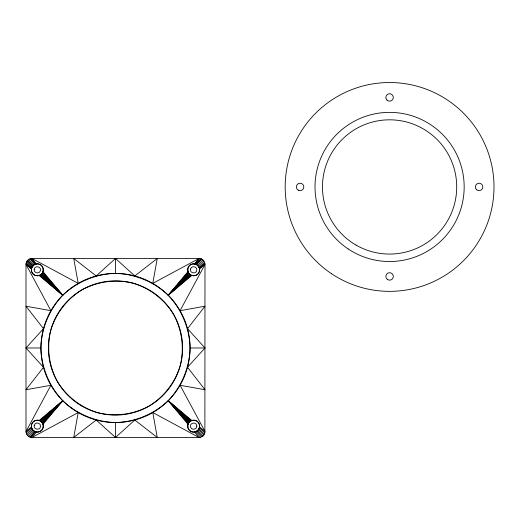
<?xml version="1.0" encoding="UTF-8"?>
<svg xmlns="http://www.w3.org/2000/svg" width="520" height="520" viewBox="0 0 520 520"><rect width="100%" height="100%" fill="white"/><g stroke="black" fill="none" stroke-linecap="round" stroke-linejoin="round"><path stroke-width="0.78" d="M204.88 432.621L204.984 264.446C205.023 261.274 202.208 258.433 199.024 258.486L31.967 258.486C28.782 258.44 25.941 261.255 26 264.446L26 431.503C25.974 434.688 28.776 437.509 31.967 437.469L199.024 437.469C201.812 437.476 204.367 435.37 204.88 432.621L199.362 427.81M40.918 347.978C41.483 328.302 49.251 309.556 62.758 295.243C77.077 281.73 95.817 273.969 115.492 273.397C135.167 273.969 153.913 281.73 168.227 295.243C181.74 309.556 189.501 328.302 190.073 347.978C189.501 367.653 181.74 386.399 168.227 400.712C153.913 414.219 135.167 421.987 115.492 422.552C95.817 421.987 77.077 414.219 62.758 400.712C49.251 386.399 41.483 367.653 40.918 347.978L26 347.978L43.459 328.673L26 306.215L50.908 310.687L26 264.446L31.473 269.042M42.504 272.798L43.102 271.362L43.102 268.275A6.903 6.396 -37.5 0 0 40.32 264.654C35.373 261.495 29.01 267.858 32.169 272.798A6.903 6.396 -52.5 0 0 35.789 275.581C38.344 276.25 41.171 275.08 42.504 272.798L62.758 295.243L39.149 275.47M194.792 264.004L199.024 258.486L152.782 283.387L157.255 258.486L134.797 275.938L115.492 258.486L96.194 275.938A74.581 74.581 0 0 0 62.758 400.712L42.984 424.313M35.178 431.639L30.485 437.281L35.386 431.73M36.55 431.997L31.967 437.469L78.202 412.562L73.73 437.469L96.194 420.01L115.492 437.469L134.797 420.01L157.255 437.469L152.782 412.562L199.024 437.469L194.435 431.997M191.828 275.464L168.227 295.243L187.993 271.622M194.422 263.952L199.024 258.486M191.23 275.217L168.227 295.243L188.162 272.025M195.033 264.036L199.771 258.531M42.647 423.501L62.758 400.712A74.581 74.581 0 0 0 187.531 367.276L204.984 347.978L187.531 328.673L204.984 306.215L180.083 310.687L204.984 264.446L199.511 269.029M42.458 423.091L62.758 400.712L39.156 420.485M29.77 437.053L34.821 431.496M190.6 274.931L168.227 295.243L188.539 272.87L187.889 271.362L187.889 268.275A6.903 6.396 37.5 0 1 190.671 264.654C195.611 261.495 201.981 267.858 198.816 272.798A6.903 6.396 52.5 0 1 195.195 275.581C192.647 276.25 189.813 275.08 188.487 272.798M196.17 264.459L201.214 258.901L195.488 264.18M189.885 274.385L168.227 295.243L188.669 273.046M196.469 264.583L201.558 259.051M28.457 436.332L33.748 430.84M41.906 422.37L62.758 400.712L39.761 420.732M168.227 295.243L189.222 273.767M197.489 265.311L202.826 259.851M27.372 435.305L32.825 429.975M41.282 421.707L62.758 400.712L40.56 421.154M198.354 266.233L203.847 260.942M199.453 268.554L204.88 263.328L199.362 268.138M26.566 434.044L32.097 428.948M199.011 267.3L204.568 262.256M26.104 432.621L31.629 427.81M31.473 426.92L26 431.503L50.908 385.268L26 389.74L43.459 367.276L26 347.978M190.073 347.978L204.984 347.978M191.834 420.485L168.227 400.712L188 424.313M199.511 426.92L204.984 431.503L180.083 385.268L204.984 389.74L187.531 367.276A74.581 74.581 0 0 0 96.194 275.938L73.73 258.486L78.202 283.387L31.967 258.486L36.55 263.959M31.551 268.431L26.046 263.699L31.512 268.736M39.553 275.301L62.758 295.243L42.984 271.635M191.23 420.732L168.227 400.712L188.338 423.501M26.189 262.964L31.739 267.865M39.969 275.132L62.758 295.243L42.738 272.24M26.566 261.911L32.097 267M40.56 274.8L62.758 295.243L41.906 273.585M190.424 421.154L168.227 400.712L188.806 422.728M198.887 428.948L204.419 434.044M27.137 260.942L32.63 266.233M41.099 274.385L62.758 295.243L41.464 274.105M189.885 421.564L168.227 400.712L189.222 422.188M198.354 429.722L203.847 435.012M27.619 260.364L33.02 265.726M197.489 430.644L202.826 436.098M28.457 259.623L33.748 265.115M196.742 431.216L201.897 436.728M29.77 258.901L34.821 264.459M195.605 431.73L200.506 437.281M35.659 264.115L30.849 258.589L35.347 264.238M115.492 258.486L115.492 273.397M115.492 422.552L115.492 437.469M34.229 425.334C33.001 429.663 40.371 430.853 40.534 426.335C40.931 422.559 35.009 421.681 34.229 425.334M34.157 269.418C33.52 273.273 39.644 274.358 40.443 270.615C41.672 266.364 34.561 265.148 34.157 269.418M190.547 269.022C189.286 273.403 196.697 274.528 196.853 270.023C197.262 266.312 191.315 265.35 190.547 269.022M196.859 426.134C197.015 429.702 191.334 430.553 190.547 426.933C189.312 422.507 196.924 421.388 196.859 426.134M31.571 424.587C30.056 429.462 36.004 434.025 40.32 431.301A6.903 6.396 37.5 0 0 43.102 427.681C44.369 423.456 40.014 419.101 35.789 420.368A6.903 6.396 52.5 0 0 32.169 423.15L31.571 424.587M50.661 330.603C46.573 347.841 48.958 365.944 57.369 381.537C66.664 396.617 81.153 407.732 98.124 412.809C115.356 416.897 133.465 414.512 149.052 406.107C164.131 396.806 175.247 382.317 180.33 365.346C184.418 348.114 182.033 330.005 173.622 314.418C164.327 299.338 149.838 288.223 132.867 283.14C115.628 279.052 97.526 281.437 81.933 289.848C66.852 299.143 55.738 313.632 50.661 330.603M187.889 424.587L187.889 427.681A6.903 6.396 -37.5 0 0 190.671 431.301C195.611 434.46 201.981 428.097 198.816 423.15A6.903 6.396 -52.5 0 0 195.195 420.368C192.114 419.523 188.695 421.499 187.889 424.587M81.933 406.107A67.119 67.119 0 0 0 182.611 347.978A67.119 67.119 0 0 0 81.933 289.848A67.119 67.119 0 0 0 81.933 406.107M33.117 430.352A5.967 5.967 0 0 0 43.102 427.681A5.967 5.967 0 0 0 35.789 420.368A5.967 5.967 0 0 0 33.117 430.352M189.43 430.352A5.967 5.967 0 0 0 199.414 427.681A5.967 5.967 0 0 0 192.108 420.368A5.967 5.967 0 0 0 189.43 430.352M189.43 274.04A5.967 5.967 0 0 0 199.414 271.362A5.967 5.967 0 0 0 192.108 264.056A5.967 5.967 0 0 0 189.43 274.04M33.117 274.04A5.967 5.967 0 0 0 43.102 271.362A5.967 5.967 0 0 0 35.789 264.056A5.967 5.967 0 0 0 33.117 274.04M356.031 245.069A67.119 67.119 0 0 0 456.709 186.94A67.119 67.119 0 0 0 356.031 128.81A67.119 67.119 0 0 0 356.031 245.069M331.584 273.754A104.409 104.409 0 0 0 493.779 193.765A104.409 104.409 0 0 0 343.415 93.294A104.409 104.409 0 0 0 331.584 273.754M386.951 100.081A3.731 3.731 0 0 0 393.192 98.41A3.731 3.731 0 0 0 388.629 93.847A3.731 3.731 0 0 0 386.951 100.081M476.45 189.579A3.731 3.731 0 0 0 482.684 187.902A3.731 3.731 0 0 0 478.121 183.339A3.731 3.731 0 0 0 476.45 189.579M387.725 279.663A3.731 3.731 0 0 0 393.322 276.432A3.731 3.731 0 0 0 387.725 273.202A3.731 3.731 0 0 0 387.725 279.663M298.233 190.171A3.731 3.731 0 0 0 303.823 186.94A3.731 3.731 0 0 0 298.233 183.709A3.731 3.731 0 0 0 298.233 190.171M348.16 248.95A74.581 74.581 0 0 0 464.009 191.815A74.581 74.581 0 0 0 356.603 120.055A74.581 74.581 0 0 0 348.16 248.95"/></g></svg>
